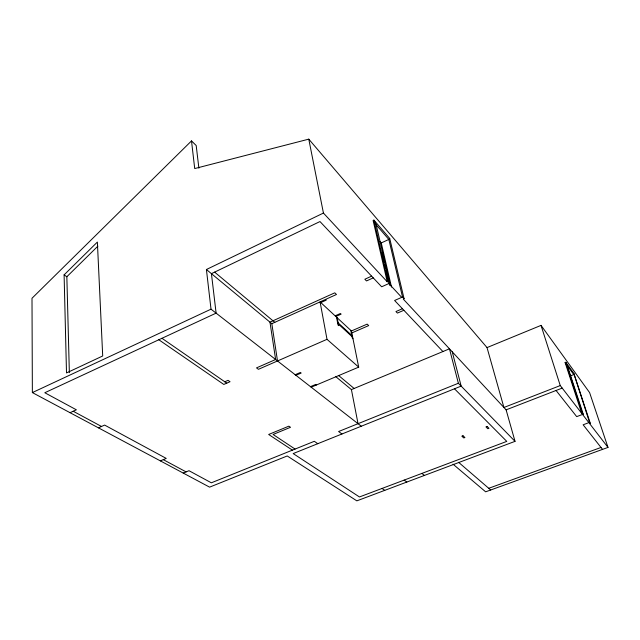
<?xml version="1.0" encoding="UTF-8"?>
<svg xmlns="http://www.w3.org/2000/svg" width="640" height="640" viewBox="0 0 640 640"><rect width="100%" height="100%" fill="white"/><g stroke="black" fill="none" stroke-linecap="round" stroke-linejoin="round"><path stroke-width="0.96" d="M556.072 390.48L576.696 416.632L583.216 414.176L582.408 413.128L581.728 413.384L565.112 362.552L565.768 362.296L573.808 373.36L589.544 422.392L590.32 423.392L589.648 423.648L608 447.408L485.64 491.824L453.024 464.168M70.04 412.688L76.384 409.816L44.8 392.736L216.112 313.136L211.424 273.656L319.976 221.552L381.664 286.784L389.712 283.184L388.072 281.408L387.232 281.784L373.112 220.496L373.92 220.112L389.712 238.448L388.832 239.432L381.256 242.936L379.976 241.488M198.88 168.16L196.192 145.52L191.504 140.912L32 298.264L32.368 392.592L209.592 487.144L287.232 455.968L356.84 500.856L515.024 441.352L506.112 409.848L403.256 299.048L404.08 298.688L389.712 238.448M64.104 274.864L97.376 242.064L102.704 355.976L66.504 372.936L64.104 274.864L66.84 276.744L69.352 372.608M66.84 276.744L97.896 246.136M361.288 426.224L211.016 309.168L206.416 269.512L323.432 213.064L387.232 281.784M32.368 392.592L211.016 309.168M371.624 276.16L364.848 279.224L366.496 280.936L373.248 277.888M206.416 269.512L271.824 323.68L336.48 294.488L334.768 292.832L269.968 322.144L275.632 359.504L256.504 367.888L258.424 369.312L327.008 339.328L358.696 367.128L311.192 387.2M320.216 302.84L326.224 300.128L325.496 299.448M335.368 315.728L340.424 313.48L341.12 314.136L336.064 316.376M98.424 427.832L104.632 425.088L166.24 458.408L160.352 460.88M404.08 298.688L402.52 297.008L394.616 300.48L442.912 351.552M224.776 381.784L228.056 380.344L230.032 381.72L223.808 384.448L158.824 339.76M327.008 339.328L320.072 301.896L351.424 330.976L367.16 324.112L368.696 325.592L351.424 333.112M402.416 308.728L395.944 311.552L397.408 313.08L403.872 310.264M295.168 374.72L300.424 372.464L301.168 373.048L295.912 375.304M310.48 386.648L315.64 384.464L316.352 385.024M335.456 376.384L351.416 389.6L449.464 348.824L458.376 383.256L515.024 441.352M191.504 140.912L194.712 168.56L308.776 139.144L487.024 347.584L541.032 325.384L589.608 392.608L608 447.408M183.224 473.08L188.992 470.712L211.344 482.8L314.328 441.304L317.768 443.696M458.376 383.256L338.6 431.52L341.944 433.992M570.24 375.976L573.784 374.592L567.36 365.768L565.768 362.296L582.408 413.128M581.728 413.384L560.256 385.576L503.92 407.48L487.024 347.584M506.112 409.848L562.2 388.096M589.544 422.392L583.128 424.784L602.536 449.392M488.744 488.296L601.008 447.464M73.208 411.256L101.52 426.464M163.296 459.648L186.104 471.896M292.416 450.136L268.664 434.48L288.872 426.16L290.52 427.296L273.072 434.472L295.064 449.064M161.968 338.296L226.76 383.152M382.032 488.448L384.768 490.352M404.176 480.096L406.824 482.056M421.872 473.416L424.448 475.424M214.616 272.12L274.816 322.328M338.776 375.664L354.128 388.472M458.536 462.272L490.704 489.984M352.984 338.736L352.32 338.128L350.76 330.368M338.424 324.088L352.008 336.584M338.184 322.888L351.768 335.392M454.48 388.792L506.776 441.392L359.456 496.96L293.176 453.576L461.16 386.112L452.24 351.816M388.872 283.56L401.696 297.368M388.072 281.408L373.92 220.112L376.192 224.8L388.832 239.432L402.52 297.008M582.536 414.432L588.872 422.64M565.112 362.552L566.264 364.136M573.808 373.36L590.32 423.392M567.36 365.768L583.216 414.176M541.032 325.384L560.256 385.576M381.256 242.936L391.504 287.056M376.192 224.8L389.712 283.184M382.328 252.744L384.56 262.384M385.008 264.312L385.896 268.168M386.344 270.096L389.92 285.52M351.424 330.976L358.696 367.128M308.776 139.144L323.432 213.064M351.416 389.6L358.032 423.688M337.2 317.784L338.728 325.656L338.032 325.024L336.504 317.136M271.824 323.68L277.512 360.968M462.976 435.736L461.832 436.176L463.776 437.96L464.912 437.528L462.976 435.736M487.112 426.448L485.952 426.896L487.808 428.736L488.96 428.296L487.112 426.448"/></g></svg>
